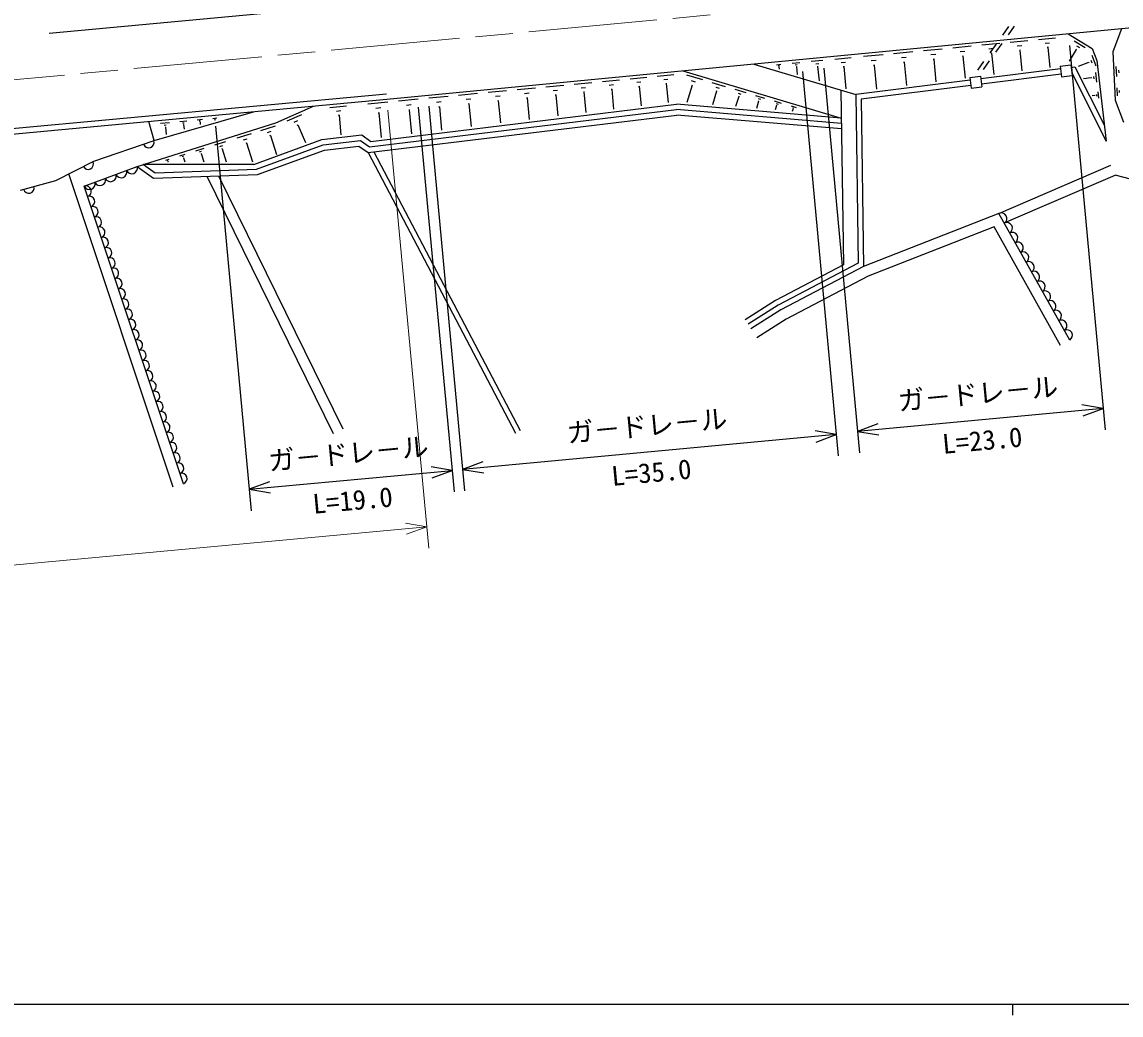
# Model space of a CAD drawing. Units: millimetres, scale not verified. Extents: x 40000 to 680000, y 20000 to 380000.
# Drawn here: x 175613 to 278108, y 204000 to 296572 of the extents above; entities that cross this region are included whole.
import ezdxf
from ezdxf.enums import TextEntityAlignment as Align

# ---------------------------------------------------------------- set-up
doc = ezdxf.new("R2010")
doc.units = ezdxf.units.MM
doc.header["$LTSCALE"] = 1000
doc.linetypes.add('CHAIN', pattern=[18.5, 12, -1.5, 3.5, -1.5])
for name, color, linetype, lineweight in [('S-BGD', 7, 'Continuous', 25), ('S-BMK', 2, 'CHAIN', 13), ('S-STR-HTXT', 7, 'Continuous', 13), ('S-STR-STRC', 7, 'Continuous', 25), ('S-TTL-BAND', 7, 'Continuous', 25)]:
    doc.layers.add(name, color=color, linetype=linetype, lineweight=lineweight)
doc.styles.add('@ＭＳ ゴシック', font='')
doc.styles.add('ＭＳ ゴシック', font='')
doc.styles.get('@ＭＳ ゴシック').set_extended_font_data('@MS Gothic')
doc.styles.get('ＭＳ ゴシック').set_extended_font_data('MS Gothic')

msp = doc.modelspace()

# ---------------------------------------------------------------- linework, layer by layer
at = {"layer": 'S-BGD'}
for p, q in [((366431, 304430), (209654, 289351)), ((197887, 297345), (178136, 295508)), ((267630, 296141), (267046, 295329)), ((268158, 296190), (267574, 295378)), ((273188, 295462), (275407, 294097)), ((278168, 295941), (277351, 293783)), ((262423, 294175), (264140, 294341)), ((265123, 294435), (266800, 294596)), ((266462, 294517), (265878, 293705)), ((266990, 294566), (266406, 293755)), ((267783, 294691), (269421, 294849)), ((268437, 294341), (268846, 294380)), ((270405, 294943), (272004, 295097)), ((271043, 294601), (271443, 294639)), ((271232, 294215), (271332, 294225)), ((271282, 294220), (271462, 292342)), ((273738, 294830), (274762, 294200)), ((273965, 294338), (274221, 294180)), ((251409, 293116), (252934, 293263)), ((254084, 293373), (255923, 293550)), ((256905, 293645), (258702, 293818)), ((257622, 293260), (258071, 293303)), ((259684, 293912), (261441, 294081)), ((260385, 293536), (260824, 293578)), ((263108, 293808), (263538, 293849)), ((263311, 293395), (263418, 293405)), ((263364, 293400), (263562, 291348)), ((265792, 294076), (266211, 294117)), ((265990, 293672), (266094, 293682)), ((266042, 293677), (266234, 291684)), ((268630, 293946), (268732, 293956)), ((268681, 293951), (268867, 292015)), ((273935, 294003), (273264, 292912)), ((273903, 294023), (273967, 293983)), ((275384, 293467), (275766, 292484)), ((275407, 294097), (275846, 292967)), ((277351, 293783), (277564, 289289)), ((243865, 292642), (253365, 289813)), ((245974, 292593), (246397, 292634)), ((246143, 292503), (246248, 292513)), ((246193, 292401), (246219, 292403)), ((246206, 292402), (246227, 292180)), ((247435, 292734), (248154, 292803)), ((247722, 292580), (247902, 292597)), ((247807, 292407), (247852, 292411)), ((247829, 292409), (247899, 291682)), ((249222, 292906), (250304, 293010)), ((249654, 292674), (249924, 292700)), ((249781, 292414), (249849, 292420)), ((249815, 292417), (249944, 291073)), ((252018, 292790), (252399, 292826)), ((252197, 292422), (252292, 292432)), ((252245, 292427), (252447, 290328)), ((254818, 292980), (255277, 293024)), ((255034, 292537), (255149, 292548)), ((255092, 292542), (255306, 290309)), ((257833, 292827), (257946, 292838)), ((257890, 292832), (258099, 290660)), ((260592, 293113), (260702, 293123)), ((260647, 293118), (260850, 291007)), ((265295, 292894), (264711, 292082)), ((272458, 292215), (265043, 291282)), ((265823, 292943), (265239, 292131)), ((272427, 292463), (273419, 292588)), ((272427, 292463), (272552, 291471)), ((273419, 292588), (273544, 291596)), ((273450, 292340), (273800, 292384)), ((273800, 292384), (276555, 286917)), ((275083, 292784), (274122, 292410)), ((275071, 292815), (275095, 292753)), ((275281, 293003), (275377, 292757)), ((275846, 292967), (276725, 285470)), ((277710, 291490), (277666, 292411)), ((229737, 291036), (231331, 291189)), ((232317, 291283), (233878, 291432)), ((234864, 291526), (236393, 291672)), ((235474, 291199), (235856, 291235)), ((237244, 292005), (252024, 287604)), ((237573, 291646), (239070, 291200)), ((238023, 291105), (238397, 290993)), ((264051, 291157), (253365, 289813)), ((264019, 291405), (265012, 291530)), ((264019, 291405), (264144, 290413)), ((265012, 291530), (265136, 290538)), ((272520, 291719), (265105, 290786)), ((272552, 291471), (273544, 291596)), ((273513, 291844), (276725, 285470)), ((275322, 291361), (274620, 291279)), ((275318, 291390), (275325, 291333)), ((275536, 291502), (275562, 291274)), ((275723, 291869), (275830, 290960)), ((277924, 291846), (277913, 292076)), ((219083, 290018), (220813, 290184)), ((221798, 290278), (223493, 290440)), ((224478, 290534), (226139, 290692)), ((225141, 290178), (225556, 290218)), ((227124, 290787), (228752, 290942)), ((227773, 290438), (228180, 290477)), ((230373, 290695), (230771, 290733)), ((230560, 290310), (230660, 290320)), ((230610, 290315), (230789, 288442)), ((232939, 290948), (233330, 290986)), ((233123, 290572), (233221, 290581)), ((233172, 290577), (233346, 288752)), ((235654, 290830), (235749, 290839)), ((235701, 290835), (235871, 289058)), ((238099, 290675), (237619, 289065)), ((238052, 290689), (238145, 290661)), ((239950, 290938), (241199, 290566)), ((240389, 290128), (240012, 288863)), ((240325, 290486), (240638, 290393)), ((240350, 290139), (240428, 290116)), ((242092, 290300), (243118, 289995)), ((251985, 290224), (252229, 273924)), ((264113, 290661), (253871, 289373)), ((264144, 290413), (265136, 290538)), ((277795, 289692), (277759, 290448)), ((277971, 289984), (277962, 290173)), ((209607, 289849), (124973, 281974)), ((209654, 289351), (125019, 281476)), ((207873, 288947), (209746, 289126)), ((210730, 289220), (212566, 289395)), ((213550, 289489), (215350, 289661)), ((214268, 289104), (214718, 289147)), ((216334, 289755), (218099, 289924)), ((217038, 289377), (217479, 289420)), ((219773, 289648), (220206, 289689)), ((219977, 289231), (220085, 289241)), ((220031, 289236), (220229, 287161)), ((222474, 289914), (222898, 289955)), ((222674, 289506), (222780, 289516)), ((222727, 289511), (222920, 287487)), ((225336, 289777), (225440, 289787)), ((225388, 289782), (225577, 287809)), ((227965, 290046), (228067, 290055)), ((228016, 290051), (228199, 288127)), ((242453, 289634), (242169, 288681)), ((242401, 289929), (242657, 289853)), ((242421, 289644), (242485, 289625)), ((244023, 289725), (244849, 289479)), ((244313, 289190), (244113, 288517)), ((244271, 289427), (244478, 289365)), ((244287, 289197), (244339, 289182)), ((245764, 289207), (246408, 289015)), ((253365, 289813), (253600, 274075)), ((253871, 289373), (254104, 273774)), ((275681, 289727), (275418, 289696)), ((275679, 289745), (275684, 289709)), ((275817, 289816), (275834, 289672)), ((275936, 290050), (276004, 289472)), ((277564, 289289), (278342, 287236)), ((187947, 285512), (197199, 288192)), ((199293, 287158), (202804, 288714)), ((204325, 288608), (205891, 288758)), ((204950, 288272), (205341, 288310)), ((208025, 284925), (236663, 288399)), ((208155, 285444), (236654, 288901)), ((208620, 288546), (209089, 288591)), ((208841, 288095), (208958, 288106)), ((208899, 288100), (209118, 285813)), ((211462, 288827), (211921, 288871)), ((211678, 288384), (211793, 288395)), ((211735, 288389), (211949, 286156)), ((214480, 288670), (214592, 288681)), ((214536, 288675), (214744, 286495)), ((217246, 288952), (217356, 288963)), ((217301, 288957), (217504, 286830)), ((252024, 287604), (236654, 288901)), ((252032, 287101), (236663, 288399)), ((245990, 288789), (245865, 288369)), ((245958, 288974), (246119, 288926)), ((245970, 288795), (246010, 288783)), ((247333, 288740), (247814, 288597)), ((247502, 288428), (247445, 288236)), ((247477, 288566), (247598, 288530)), ((247487, 288432), (247517, 288423)), ((186358, 283108), (199293, 287158)), ((187947, 285512), (187444, 287284)), ((188534, 287135), (189366, 287212)), ((190322, 287301), (190983, 287363)), ((190585, 287159), (190750, 287174)), ((190663, 287000), (190704, 287004)), ((190683, 287002), (190723, 286572)), ((191947, 287452), (192452, 287499)), ((192148, 287344), (192274, 287355)), ((192207, 287222), (192239, 287225)), ((192223, 287223), (192243, 287012)), ((193424, 287590), (193787, 287624)), ((193568, 287512), (193659, 287520)), ((193611, 287424), (193634, 287426)), ((193622, 287425), (193624, 287412)), ((200345, 287351), (201707, 287954)), ((201007, 287236), (201347, 287387)), ((201285, 286952), (201371, 286990)), ((205134, 287895), (205232, 287904)), ((205183, 287900), (205358, 286065)), ((207894, 284405), (236672, 287896)), ((252039, 286599), (236672, 287896)), ((188866, 286956), (189074, 286975)), ((188963, 286755), (189015, 286760)), ((188989, 286758), (189051, 286087)), ((195670, 285762), (197023, 286185)), ((197897, 286459), (199250, 286882)), ((198510, 286279), (198848, 286385)), ((198743, 285981), (198828, 286007)), ((198785, 285994), (199338, 284229)), ((201328, 286971), (202052, 285339)), ((203590, 285606), (207305, 286043)), ((207305, 286043), (208155, 285444)), ((182319, 283611), (187947, 285512)), ((193605, 285115), (194635, 285438)), ((194072, 284979), (194329, 285059)), ((196283, 285582), (196622, 285688)), ((196516, 285284), (196601, 285310)), ((196559, 285297), (197111, 283532)), ((197231, 283293), (203590, 285606)), ((197476, 282850), (203706, 285116)), ((203706, 285116), (207173, 285524)), ((203822, 284626), (207042, 285005)), ((207042, 285005), (207894, 284405)), ((207173, 285524), (208025, 284925)), ((190327, 284089), (190844, 284251)), ((190561, 284020), (190690, 284061)), ((190650, 283906), (190682, 283917)), ((190666, 283911), (190785, 283533)), ((191838, 284562), (192592, 284798)), ((192180, 284462), (192368, 284521)), ((192309, 284296), (192357, 284311)), ((192333, 284303), (192574, 283533)), ((194249, 284751), (194313, 284771)), ((194281, 284761), (194666, 283532)), ((197573, 282353), (203822, 284626)), ((207894, 284405), (221625, 258250)), ((208425, 284470), (222068, 258482)), ((178778, 281784), (182319, 283611)), ((181419, 281266), (186358, 283108)), ((186358, 283108), (187883, 282006)), ((186954, 283295), (188037, 282512)), ((197231, 283293), (186954, 283295)), ((189034, 283684), (189348, 283782)), ((189176, 283642), (189255, 283667)), ((189230, 283573), (189250, 283579)), ((189240, 283576), (189254, 283533)), ((266711, 278724), (277153, 283209)), ((189724, 253212), (179984, 282406)), ((187883, 282006), (197573, 282353)), ((188037, 282512), (197476, 282850)), ((192858, 282185), (204649, 258217)), ((193953, 282224), (205546, 258658)), ((267206, 277848), (277547, 282290)), ((279111, 281903), (277547, 282290)), ((175460, 280890), (178778, 281784)), ((190672, 253529), (181419, 281266)), ((266711, 278724), (254104, 273774)), ((273323, 266914), (266711, 278724)), ((266265, 277474), (254520, 272863)), ((272451, 266425), (266265, 277474)), ((252229, 273924), (245870, 270607)), ((253600, 274075), (246121, 270173)), ((254104, 273774), (246371, 269740)), ((254520, 272863), (246871, 268873)), ((245870, 270607), (243058, 268817)), ((246121, 270173), (243326, 268395)), ((246371, 269740), (243595, 267973)), ((246871, 268873), (244132, 267130))]:
    msp.add_line(p, q, dxfattribs=at)
for centre, radius, start, end in [((187431, 285337), 500, 198.66231, 18.66231), ((181782, 283334), 500, 207.28421, 27.28421), ((185855, 282950), 528, 203.41255, 17.50622), ((182891, 281844), 528, 203.41255, 17.50622), ((183879, 282212), 528, 203.41255, 17.50622), ((184867, 282581), 528, 203.41255, 17.50622), ((176249, 281102), 500, 195.09157, 15.09157), ((181574, 280786), 504, 288.91867, 107.98), ((181903, 281475), 528, 203.41255, 17.50622), ((181894, 279830), 504, 288.91867, 107.98), ((182213, 278873), 504, 288.91867, 107.98), ((182532, 277917), 504, 288.91867, 107.98), ((266948, 278260), 521, 301.50653, 116.97621), ((267456, 277351), 521, 301.50653, 116.97621), ((182851, 276960), 504, 288.91867, 107.98), ((267965, 276443), 521, 301.50653, 116.97621), ((183170, 276004), 504, 288.91867, 107.98), ((268473, 275534), 521, 301.50653, 116.97621), ((183489, 275047), 504, 288.91867, 107.98), ((268982, 274626), 521, 301.50653, 116.97621), ((183808, 274091), 504, 288.91867, 107.98), ((269491, 273717), 521, 301.50653, 116.97621), ((184127, 273135), 504, 288.91867, 107.98), ((184446, 272178), 504, 288.91867, 107.98), ((269999, 272809), 521, 301.50653, 116.97621), ((184765, 271222), 504, 288.91867, 107.98), ((270508, 271900), 521, 301.50653, 116.97621), ((185084, 270265), 504, 288.91867, 107.98), ((271017, 270992), 521, 301.50653, 116.97621), ((271525, 270083), 521, 301.50653, 116.97621), ((185403, 269309), 504, 288.91867, 107.98), ((272034, 269175), 521, 301.50653, 116.97621), ((185722, 268352), 504, 288.91867, 107.98), ((272542, 268266), 521, 301.50653, 116.97621), ((186042, 267396), 504, 288.91867, 107.98), ((273051, 267358), 521, 301.50653, 116.97621), ((186361, 266440), 504, 288.91867, 107.98), ((186680, 265483), 504, 288.91867, 107.98), ((186999, 264527), 504, 288.91867, 107.98), ((187318, 263570), 504, 288.91867, 107.98), ((187637, 262614), 504, 288.91867, 107.98), ((187956, 261657), 504, 288.91867, 107.98), ((188275, 260701), 504, 288.91867, 107.98), ((188594, 259744), 504, 288.91867, 107.98), ((188913, 258788), 504, 288.91867, 107.98), ((189232, 257832), 504, 288.91867, 107.98), ((189551, 256875), 504, 288.91867, 107.98), ((189871, 255919), 504, 288.91867, 107.98), ((190190, 254962), 504, 288.91867, 107.98), ((190509, 254006), 504, 288.91867, 107.98)]:
    msp.add_arc(centre, radius, start, end, dxfattribs=at)
at = {"layer": 'S-BMK'}
msp.add_line((167615, 290511), (365262, 308901), dxfattribs=at)
at = {"layer": 'S-STR-HTXT'}
for p, q in [((209746, 288355), (213545, 247532)), ((213359, 249523), (128725, 241648)), ((213359, 249523), (211388, 249859)), ((211484, 248829), (213359, 249523))]:
    msp.add_line(p, q, dxfattribs=at)
at = {"layer": 'S-STR-STRC'}
for p, q in [((273290, 294395), (276626, 258550)), ((250389, 292265), (253724, 256419)), ((248408, 291965), (251744, 256119)), ((212564, 288626), (215916, 252783)), ((213559, 288722), (216894, 252877)), ((193647, 286857), (196998, 251014)), ((276440, 260542), (253539, 258411)), ((276440, 260542), (274469, 260878)), ((274565, 259847), (276440, 260542)), ((251558, 258111), (249587, 258447)), ((255415, 259105), (253539, 258411)), ((253539, 258411), (255511, 258074)), ((251558, 258111), (216709, 254868)), ((249683, 257416), (251558, 258111)), ((218585, 255563), (216709, 254868)), ((196812, 253005), (215730, 254774)), ((215730, 254774), (213758, 255110)), ((213854, 254079), (215730, 254774)), ((216709, 254868), (218680, 254532)), ((198687, 253700), (196812, 253005)), ((196812, 253005), (198784, 252669))]:
    msp.add_line(p, q, dxfattribs=at)
at = {"layer": 'S-TTL-BAND'}
for p, q in [((40000, 205000), (579000, 205000)), ((268000, 205000), (268000, 204000))]:
    msp.add_line(p, q, dxfattribs=at)

# ---------------------------------------------------------------- texts
at = {"layer": 'S-STR-STRC', "style": 'ＭＳ ゴシック'}
for rotation, p in [(5.316, (264897, 260472)), (5.316, (234041, 257485)), (5.342, (206178, 254885))]:
    msp.add_text('ガ－ドレ－ル', height=1833, rotation=rotation, dxfattribs=at).set_placement(p, align=Align.BOTTOM_CENTER)
at = {"layer": 'S-STR-STRC', "style": '@ＭＳ ゴシック'}
for s, rotation, p in [('L=23.0', 5.316, (265082, 258480)), ('L=35.0', 5.316, (234226, 255494)), ('L=19.0', 5.342, (206364, 252894))]:
    msp.add_text(s, height=1833, rotation=rotation, dxfattribs=at).set_placement(p, align=Align.TOP_CENTER)

doc.saveas('drawing.dxf')
